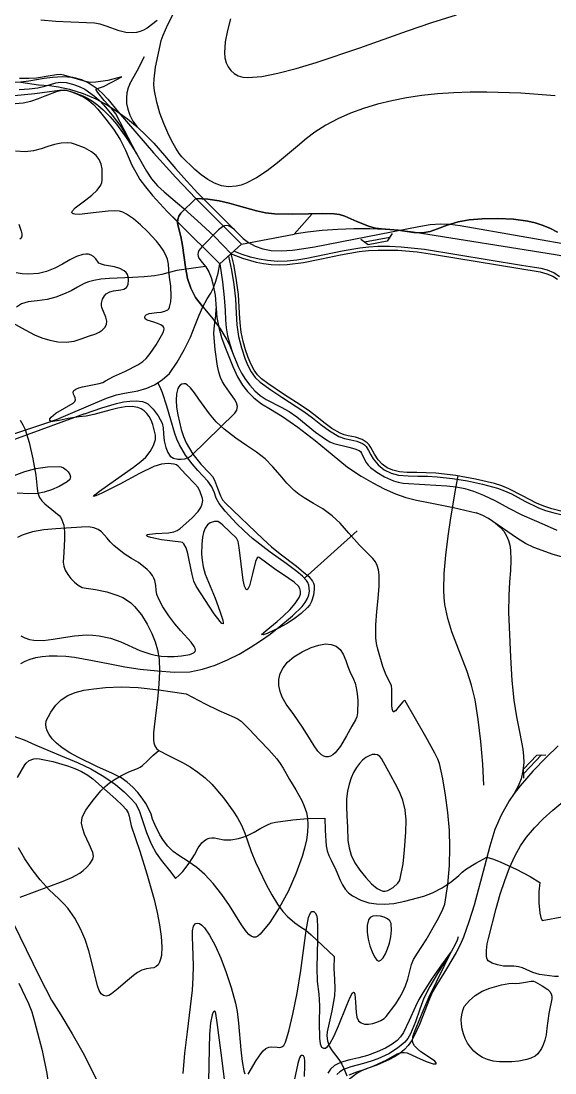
# Model space of a CAD drawing. Header units: inches. Extents: x 14835060 to 15200370, y 4673777 to 4962097.
# Drawn here: x 14982426 to 15003754, y 4754310 to 4796334 of the extents above; entities that cross this region are included whole.
import ezdxf

# ---------------------------------------------------------------- set-up
doc = ezdxf.new("R2010")
doc.units = ezdxf.units.IN
doc.header["$MEASUREMENT"] = 0
for name, color, linetype in [('1000m', 7, 'Continuous'), ('200m', 7, 'Continuous'), ('500m', 7, 'Continuous'), ('8x', 7, 'Continuous'), ('8xx', 7, 'Continuous'), ('8xxÃ¦Â·Âµ', 7, 'Continuous'), ('8xÃ¦Â·Âµ', 7, 'Continuous'), ('Ã¥Â·ÂžÃ¥Â¢Âƒ', 7, 'Continuous'), ('Ã¦Â²Â³Ã¥Â·ÂÃ£ÂƒÂ»Ã¦Â¹Â–Ã¦Â²Â¼', 7, 'Continuous'), ('Ã¦ÂºÂÃ¥Â·ÂžÃ§Â·Âš', 7, 'Continuous'), ('Ã§ÂµÂ‚Ã¥ÂÂ—Ã§Â·Âš', 7, 'Continuous'), ('Ã¨Â»ÂŠÃ¥Â»Â\xa0', 7, 'Continuous'), ('Ã¨Â‘Â¦Ã¥ÂŽÂŸÃ©Â‰Â„Ã©ÂÂ“', 7, 'Continuous'), ('Ã¨Â‡ÂªÃ¨Â½Â‰Ã¨Â»ÂŠÃ©ÂÂ“Ã£ÂƒÂ»Ã§Â™Â»Ã¥Â±Â±Ã©ÂÂ“', 7, 'Continuous')]:
    doc.layers.add(name, color=color, linetype=linetype)

msp = doc.modelspace()

# ---------------------------------------------------------------- linework, layer by layer
at = {"layer": '1000m'}
for points in [[(14990797, 4796418), (14990669, 4795957), (14990580, 4795498), (14990551, 4795066), (14990570, 4794859), (14990621, 4794670), (14990701, 4794501), (14990808, 4794355), (14990942, 4794237), (14991100, 4794148), (14991281, 4794094), (14991482, 4794076), (14992041, 4794123), (14992689, 4794246), (14993416, 4794433), (14994210, 4794674), (14995962, 4795269), (14997862, 4795937), (14998841, 4796270), (14999827, 4796586)], [(14984865, 4783649), (14985116, 4783740), (14985407, 4783839), (14985546, 4783904), (14985671, 4783984), (14985772, 4784085), (14985841, 4784211), (14985854, 4784345), (14985814, 4784500), (14985655, 4784891), (14985635, 4784974), (14985636, 4785057), (14985681, 4785218), (14985757, 4785351), (14985830, 4785435), (14985969, 4785519), (14986118, 4785561), (14986410, 4785595), (14986535, 4785624), (14986635, 4785687), (14986701, 4785803), (14986723, 4785989), (14986709, 4786109), (14986674, 4786209), (14986620, 4786291), (14986549, 4786358), (14986372, 4786453), (14986164, 4786511), (14985754, 4786582), (14985597, 4786629), (14985540, 4786663), (14985503, 4786706), (14985416, 4786833), (14985324, 4786926), (14985225, 4786987), (14985120, 4787019), (14985008, 4787025), (14984891, 4787009), (14984641, 4786924), (14984370, 4786788), (14984079, 4786626), (14983770, 4786466), (14983445, 4786332), (14983122, 4786254), (14982705, 4786221), (14982473, 4786233), (14982232, 4786269)], [(14981964, 4784341), (14982446, 4784075), (14982960, 4783802), (14983256, 4783680), (14983570, 4783581), (14983895, 4783517), (14984223, 4783499), (14984549, 4783540), (14984865, 4783649)], [(14982150, 4778178), (14982583, 4778338), (14983023, 4778452), (14983478, 4778521), (14983953, 4778544), (14984032, 4778527), (14984128, 4778480), (14984227, 4778410), (14984315, 4778322), (14984377, 4778223), (14984401, 4778120), (14984371, 4778017), (14984275, 4777922), (14983952, 4777734), (14983643, 4777601), (14983355, 4777514), (14983092, 4777466), (14982736, 4777450), (14982275, 4777474)], [(14982411, 4771776), (14982584, 4771689), (14982759, 4771630), (14982939, 4771597), (14983311, 4771589), (14983703, 4771637), (14984120, 4771709), (14984564, 4771776), (14985040, 4771809), (14985291, 4771803), (14985551, 4771777), (14986004, 4771677), (14986408, 4771529), (14987166, 4771192), (14987569, 4771050), (14987788, 4770998), (14988021, 4770961), (14988272, 4770943), (14988544, 4770947), (14988841, 4770976), (14989164, 4771033), (14989268, 4771064), (14989338, 4771103), (14989379, 4771151), (14989391, 4771207), (14989379, 4771273), (14989344, 4771347), (14989217, 4771522), (14988806, 4771977), (14988563, 4772258), (14988324, 4772574), (14988086, 4772937), (14987937, 4773209), (14987856, 4773419), (14987822, 4773594), (14987807, 4773788), (14987774, 4773979), (14987736, 4774080), (14987675, 4774187), (14987585, 4774301), (14987460, 4774427), (14987113, 4774703), (14986837, 4774868), (14986542, 4775050), (14986135, 4775377), (14985985, 4775529), (14985861, 4775674), (14985634, 4775927), (14985501, 4776022), (14985335, 4776090), (14985121, 4776124), (14984844, 4776118), (14983819, 4776052), (14983332, 4776007), (14982877, 4775926), (14982665, 4775867), (14982465, 4775791), (14982278, 4775697)], [(14992854, 4769317), (14992773, 4769552), (14992729, 4769791), (14992729, 4770029), (14992782, 4770266), (14992893, 4770498), (14993071, 4770723), (14993323, 4770937), (14993656, 4771139), (14994010, 4771302), (14994320, 4771406), (14994589, 4771449), (14994820, 4771433), (14995013, 4771358), (14995172, 4771225), (14995298, 4771035), (14995394, 4770788), (14995476, 4770543), (14995557, 4770349), (14995705, 4770036), (14995768, 4769879), (14995819, 4769697), (14995857, 4769472), (14995879, 4769184), (14995869, 4768694), (14995839, 4768538), (14995791, 4768413), (14995644, 4768166), (14995427, 4767780), (14995193, 4767362), (14994978, 4767096), (14994878, 4767014), (14994782, 4766964), (14994690, 4766941), (14994601, 4766945), (14994516, 4766972), (14994434, 4767020), (14994278, 4767169), (14994131, 4767373), (14993990, 4767613), (14993672, 4768127), (14993323, 4768624), (14993023, 4769042), (14992854, 4769317)], [(14983431, 4768375), (14983611, 4768726), (14983810, 4769005), (14984033, 4769222), (14984290, 4769387), (14984588, 4769509), (14984933, 4769597), (14985335, 4769661), (14985799, 4769711), (14986423, 4769741), (14987102, 4769713), (14987934, 4769621), (14989020, 4769460), (14989778, 4769059), (14990321, 4768791), (14990938, 4768518), (14991101, 4768443), (14991225, 4768363), (14991534, 4768047), (14991955, 4767604), (14992330, 4767222), (14992649, 4766861), (14992783, 4766676), (14992898, 4766480), (14993155, 4766030), (14993409, 4765617), (14993640, 4765196), (14993739, 4764966), (14993825, 4764716), (14993873, 4764483), (14993886, 4764221), (14993869, 4763932), (14993823, 4763622), (14993752, 4763296), (14993657, 4762957), (14993408, 4762259), (14993096, 4761564), (14992741, 4760908), (14992362, 4760326), (14991982, 4759853), (14991889, 4759774), (14991799, 4759737), (14991709, 4759739), (14991619, 4759777), (14991527, 4759848), (14991432, 4759949), (14991231, 4760226), (14990749, 4760995), (14990450, 4761436), (14990101, 4761881), (14989768, 4762237), (14989446, 4762519), (14989108, 4762760), (14988727, 4762993), (14988499, 4763159), (14988296, 4763365), (14988120, 4763593), (14987972, 4763826), (14987764, 4764233), (14987681, 4764448), (14987620, 4764643), (14987529, 4764853), (14987409, 4765071), (14987261, 4765293), (14987087, 4765513), (14986888, 4765725), (14986667, 4765924), (14986425, 4766104), (14986080, 4766271), (14985450, 4766553), (14984719, 4766909), (14984373, 4767101), (14984070, 4767296), (14983841, 4767480), (14983669, 4767658), (14983548, 4767826), (14983470, 4767980), (14983427, 4768115), (14983412, 4768229), (14983431, 4768375)], [(14982288, 4766113), (14982573, 4766618), (14982634, 4766693), (14982754, 4766787), (14982931, 4766859), (14983038, 4766873), (14983158, 4766865), (14983694, 4766754), (14984286, 4766580), (14984575, 4766470), (14984847, 4766347), (14985088, 4766211), (14985290, 4766063), (14986218, 4765248), (14986471, 4765009), (14986622, 4764838), (14986704, 4764703), (14986745, 4764570), (14986828, 4764182)], [(14995446, 4764584), (14995461, 4764129), (14995486, 4763591), (14995532, 4763303), (14995619, 4763007), (14995757, 4762709), (14995960, 4762414), (14996202, 4762122), (14996428, 4761872), (14996650, 4761684), (14996761, 4761620), (14996874, 4761579), (14996972, 4761573), (14997078, 4761597), (14997293, 4761716), (14997475, 4761892), (14997538, 4761987), (14997576, 4762081), (14997690, 4762669), (14997750, 4763219), (14997792, 4763931), (14997809, 4764407), (14997765, 4764827), (14997672, 4765202), (14997538, 4765546), (14997376, 4765872), (14997195, 4766192), (14996820, 4766867), (14996755, 4766957), (14996670, 4767013), (14996568, 4767036), (14996454, 4767027), (14996330, 4766985), (14996202, 4766912), (14996072, 4766808), (14995944, 4766674), (14995822, 4766511), (14995709, 4766318), (14995610, 4766097), (14995528, 4765848), (14995467, 4765571), (14995430, 4765268), (14995422, 4764939), (14995446, 4764584)], [(14986828, 4764182), (14987167, 4763174), (14987455, 4762260), (14987740, 4761237), (14987861, 4760722), (14987959, 4760225), (14988025, 4759763), (14988052, 4759350), (14988032, 4759001), (14988002, 4758856), (14987957, 4758733), (14987897, 4758633), (14987820, 4758559), (14987725, 4758513), (14987612, 4758497), (14987431, 4758474), (14987254, 4758413), (14987082, 4758322), (14986915, 4758209), (14986598, 4757944), (14986307, 4757678), (14986046, 4757471), (14985929, 4757408), (14985820, 4757381), (14985721, 4757400), (14985632, 4757470), (14985553, 4757599), (14985485, 4757795), (14985253, 4758725), (14985130, 4759185), (14984985, 4759637), (14984807, 4760074), (14984581, 4760494), (14984296, 4760892), (14984127, 4761081), (14983939, 4761263), (14983553, 4761632), (14983193, 4762024), (14982865, 4762437), (14982575, 4762867), (14982328, 4763310)], [(14996301, 4760430), (14996248, 4760195), (14996247, 4759931), (14996287, 4759655), (14996357, 4759388), (14996446, 4759148), (14996545, 4758953), (14996641, 4758822), (14996725, 4758774), (14996800, 4758811), (14996889, 4758912), (14996982, 4759068), (14997071, 4759267), (14997146, 4759498), (14997201, 4759751), (14997224, 4760014), (14997209, 4760277), (14997162, 4760383), (14997064, 4760469), (14996931, 4760535), (14996779, 4760575), (14996625, 4760588), (14996483, 4760570), (14996370, 4760518), (14996301, 4760430)]]:
    msp.add_lwpolyline(points, dxfattribs=at)
at = {"layer": '200m'}
for points in [[(14982185, 4793036), (14982507, 4793065), (14982819, 4793136), (14983117, 4793233), (14983395, 4793340), (14983876, 4793526), (14984069, 4793572), (14984225, 4793567), (14984533, 4793482), (14984890, 4793347), (14985084, 4793251), (14985286, 4793128), (14985496, 4792975), (14985713, 4792787), (14985983, 4792510), (14986234, 4792215), (14986658, 4791638), (14986944, 4791192), (14987049, 4791013), (14986215, 4792622), (14986049, 4792823), (14985753, 4793157), (14985493, 4793474), (14985428, 4793579), (14985422, 4793611), (14985435, 4793625), (14985721, 4793723), (14986058, 4793888), (14986455, 4794111), (14986289, 4794061), (14985890, 4793962), (14985409, 4793887), (14985185, 4793883), (14984996, 4793912), (14984139, 4794172), (14983994, 4794195), (14983847, 4794190), (14983506, 4794129), (14983038, 4794056), (14982731, 4794037), (14982363, 4794041)], [(14995533, 4754234), (14995838, 4754355), (14996171, 4754465), (14996516, 4754590), (14997017, 4754825), (14997445, 4755072), (14997608, 4755123), (14997726, 4755131), (14997846, 4755112), (14998224, 4754947), (14998611, 4754762), (14998885, 4754678), (14999013, 4754676), (14999014, 4754716), (14998957, 4754775), (14998703, 4754952), (14998402, 4755161), (14998259, 4755279), (14998143, 4755399), (14998092, 4755485), (14998067, 4755575), (14998075, 4755755), (14998127, 4755918), (14998181, 4756042), (14998445, 4756693), (14998731, 4757356), (14999617, 4759182), (14999222, 4758636), (14998850, 4758100), (14998470, 4757516), (14998317, 4757246), (14998178, 4756965), (14997931, 4756411), (14997698, 4755932), (14997578, 4755747), (14997451, 4755611), (14997253, 4755467), (14996985, 4755307), (14996655, 4755148), (14996272, 4755006), (14995923, 4754914), (14995565, 4754834), (14995231, 4754740), (14995083, 4754679), (14994954, 4754606), (14994793, 4754463), (14994685, 4754300)], [(14990602, 4753631), (14990419, 4755113), (14990266, 4756323), (14990203, 4756680), (14990175, 4756770), (14990149, 4756792), (14990101, 4756738), (14990061, 4756639), (14990000, 4756319), (14989960, 4755862), (14989936, 4755300), (14989884, 4752605)], [(14993748, 4754164), (14993766, 4754593), (14993767, 4754776), (14993752, 4754916), (14993709, 4754999), (14993674, 4755013), (14993629, 4755008), (14993592, 4754976), (14993556, 4754910), (14993487, 4754694), (14993350, 4754062)]]:
    msp.add_lwpolyline(points, dxfattribs=at)
at = {"layer": '500m'}
for points in [[(15003768, 4793344), (15002388, 4793452), (15001031, 4793497), (15000365, 4793492), (14999709, 4793468), (14999067, 4793423), (14998439, 4793356), (14997828, 4793266), (14997234, 4793152), (14996661, 4793012), (14996110, 4792846), (14995582, 4792652), (14995080, 4792430), (14994605, 4792177), (14994160, 4791893), (14993828, 4791640), (14993465, 4791336), (14992672, 4790665), (14992256, 4790346), (14991836, 4790068), (14991420, 4789856), (14991215, 4789781), (14991013, 4789731), (14990718, 4789712), (14990434, 4789755), (14990157, 4789853), (14989888, 4790000), (14989624, 4790186), (14989364, 4790404), (14988849, 4790907), (14988742, 4791040), (14988606, 4791251), (14988450, 4791529), (14988286, 4791863), (14988124, 4792242), (14987975, 4792656), (14987850, 4793094), (14987760, 4793545), (14987737, 4793785), (14987738, 4794024), (14987792, 4794493), (14987977, 4795350), (14988029, 4795554), (14988103, 4795763), (14988293, 4796192), (14988724, 4797045)], [(14987857, 4796355), (14987466, 4796054), (14987321, 4795972), (14987178, 4795914), (14987035, 4795879), (14986894, 4795863), (14986615, 4795880), (14986345, 4795945), (14985831, 4796131), (14985591, 4796211), (14985364, 4796255), (14984413, 4796294), (14983815, 4796318), (14983218, 4796364)], [(14991499, 4754257), (14991816, 4754811), (14992001, 4755077), (14992101, 4755189), (14992207, 4755281), (14992325, 4755340), (14992442, 4755359), (14992661, 4755338), (14992760, 4755333), (14992849, 4755352), (14992926, 4755414), (14992988, 4755534), (14993117, 4755977), (14993281, 4756661), (14993454, 4757497), (14993608, 4758398), (14993813, 4759995), (14993912, 4760527), (14993973, 4760686), (14994045, 4760758), (14994123, 4760759), (14994181, 4760710), (14994223, 4760615), (14994251, 4760480), (14994272, 4760107), (14994264, 4759629), (14994236, 4758518), (14994254, 4757961), (14994318, 4757455), (14994340, 4757250), (14994345, 4756975), (14994334, 4756320), (14994344, 4755705), (14994374, 4755479), (14994433, 4755343), (14994507, 4755295), (14994586, 4755306), (14994670, 4755368), (14994756, 4755474), (14994934, 4755788), (14995113, 4756190), (14995439, 4757023), (14995571, 4757339), (14995670, 4757509), (14995705, 4757533), (14995731, 4757531), (14995765, 4757462), (14995786, 4757141), (14995809, 4756726), (14995845, 4756539), (14995910, 4756397), (14996013, 4756309), (14996151, 4756266), (14996310, 4756261), (14996478, 4756288), (14996645, 4756340), (14996798, 4756408), (14996925, 4756486), (14997014, 4756567), (14997395, 4757069), (14997546, 4757308), (14997674, 4757548), (14997783, 4757795), (14997875, 4758056), (14998021, 4758645), (14998104, 4758840), (14998261, 4759096), (14998607, 4759635), (14999049, 4760403), (14999250, 4760787), (14999354, 4761057), (14999473, 4761844), (14999539, 4762596), (14999559, 4763315), (14999538, 4764003), (14999477, 4764719), (14999384, 4765402), (14999269, 4766055), (14999138, 4766679), (14999078, 4766842), (14998959, 4767085), (14998597, 4767736), (14997765, 4769176), (14997730, 4769184), (14997673, 4769139), (14997525, 4768960), (14997379, 4768779), (14997324, 4768731), (14997291, 4768736), (14997249, 4768856), (14997233, 4768998), (14997241, 4769320), (14997244, 4769639), (14997221, 4769778), (14997170, 4769895), (14997005, 4770204), (14996877, 4770545), (14996679, 4771235), (14996628, 4771461), (14996599, 4771700), (14996593, 4772209), (14996633, 4772739), (14996688, 4773265), (14996730, 4773763), (14996729, 4774211), (14996704, 4774408), (14996657, 4774584), (14996585, 4774735), (14996484, 4774858), (14995940, 4775400), (14995515, 4775874), (14995168, 4776268), (14994858, 4776572), (14994475, 4776848), (14994105, 4777063), (14993731, 4777285), (14993539, 4777420), (14993340, 4777584), (14993049, 4777876), (14992773, 4778198), (14992488, 4778526), (14992174, 4778838), (14991826, 4779109), (14991434, 4779375), (14991004, 4779670), (14990541, 4780029), (14990226, 4780327), (14989955, 4780639), (14989523, 4781234), (14989350, 4781484), (14989197, 4781680), (14989059, 4781806), (14988994, 4781838), (14988930, 4781845), (14988852, 4781827), (14988787, 4781786), (14988734, 4781726), (14988693, 4781648), (14988641, 4781445), (14988626, 4781193), (14988642, 4780909), (14988684, 4780606), (14988821, 4780011), (14988912, 4779742), (14989023, 4779490), (14989152, 4779254), (14989295, 4779034), (14989614, 4778633), (14989956, 4778275), (14990071, 4778138), (14990154, 4777990), (14990270, 4777675), (14990388, 4777360), (14990476, 4777211), (14990596, 4777072), (14992103, 4775638), (14992437, 4775331), (14992780, 4775048), (14993427, 4774551), (14993700, 4774335), (14993920, 4774139), (14994070, 4773962), (14994114, 4773880), (14994134, 4773802), (14994141, 4773631), (14994115, 4773398), (14994033, 4773142), (14993962, 4773017), (14993867, 4772900), (14993616, 4772669), (14993331, 4772453), (14993033, 4772258), (14992741, 4772090), (14992256, 4771861), (14992104, 4771814), (14992038, 4771820), (14992219, 4771980), (14992658, 4772340), (14992915, 4772568), (14993164, 4772813), (14993381, 4773064), (14993542, 4773310), (14993590, 4773439), (14993596, 4773556), (14993568, 4773661), (14993510, 4773756), (14993334, 4773920), (14993119, 4774059), (14992555, 4774451), (14991938, 4774905), (14991897, 4774915), (14991860, 4774888), (14991791, 4774745), (14991671, 4774252), (14991553, 4773765), (14991487, 4773631), (14991451, 4773610), (14991413, 4773626), (14991348, 4773760), (14991296, 4774001), (14991215, 4774656), (14991139, 4775308), (14991093, 4775542), (14991037, 4775669), (14990493, 4776193), (14990397, 4776278), (14990288, 4776335), (14990152, 4776345), (14989977, 4776294), (14989873, 4776211), (14989782, 4776073), (14989714, 4775900), (14989680, 4775713), (14989651, 4775431), (14989637, 4775038), (14989656, 4774800), (14989702, 4774532), (14989784, 4774236), (14989908, 4773911), (14990174, 4773278), (14990370, 4772759), (14990482, 4772401), (14990502, 4772297), (14990495, 4772251), (14990453, 4772267), (14990378, 4772343), (14990141, 4772656), (14989427, 4773752), (14989332, 4773960), (14989260, 4774219), (14989147, 4774795), (14989090, 4775066), (14989020, 4775293), (14988930, 4775452), (14988874, 4775500), (14988810, 4775521), (14988039, 4775615), (14987611, 4775697), (14987481, 4775743), (14987449, 4775767), (14987444, 4775791), (14987479, 4775819), (14987556, 4775837), (14987793, 4775858), (14988310, 4775891), (14988534, 4775932), (14988659, 4775979), (14988787, 4776061), (14989255, 4776473), (14989497, 4776740), (14989605, 4776898), (14989666, 4777049), (14989688, 4777175), (14989681, 4777259), (14989564, 4777566), (14989482, 4777709), (14989372, 4777841), (14989006, 4778224), (14988701, 4778547), (14988631, 4778598), (14988540, 4778635), (14988309, 4778663), (14988031, 4778631), (14987728, 4778535), (14987161, 4778257), (14986367, 4777838), (14985652, 4777468), (14985419, 4777360), (14985320, 4777335), (14985375, 4777409), (14985565, 4777559), (14986197, 4778002), (14986914, 4778507), (14987210, 4778733), (14987413, 4778916), (14987582, 4779137), (14987713, 4779383), (14987791, 4779614), (14987803, 4779791), (14987693, 4780218), (14987624, 4780391), (14987543, 4780538), (14987451, 4780660), (14987346, 4780760), (14987227, 4780838), (14987094, 4780896), (14986859, 4780937), (14986588, 4780924), (14986290, 4780872), (14985975, 4780794), (14985337, 4780620), (14985033, 4780552), (14984753, 4780517), (14984309, 4780460), (14983952, 4780380), (14983702, 4780334), (14983625, 4780342), (14983581, 4780378), (14983580, 4780437), (14983623, 4780504), (14983820, 4780663), (14984512, 4781071), (14984580, 4781132), (14984599, 4781201), (14984585, 4781276), (14984555, 4781353), (14984526, 4781429), (14984514, 4781504), (14984535, 4781573), (14984608, 4781634), (14984730, 4781685), (14984879, 4781724), (14985218, 4781784), (14985551, 4781851), (14985693, 4781899), (14985806, 4781963), (14986116, 4782130), (14986598, 4782353), (14987088, 4782603), (14987286, 4782729), (14987424, 4782851), (14987584, 4783058), (14987824, 4783402), (14988043, 4783767), (14988112, 4783920), (14988137, 4784035), (14988127, 4784088), (14988101, 4784133), (14988007, 4784204), (14987877, 4784256), (14987729, 4784298), (14987464, 4784383), (14987385, 4784441), (14987369, 4784478), (14987371, 4784521), (14987392, 4784567), (14987429, 4784602), (14987540, 4784649), (14987852, 4784689), (14988019, 4784707), (14988170, 4784739), (14988287, 4784799), (14988328, 4784843), (14988354, 4784899), (14988403, 4785119), (14988424, 4785334), (14988408, 4785740), (14988359, 4786101), (14988328, 4786398), (14988312, 4786615), (14988270, 4786815), (14988202, 4787001), (14988108, 4787180), (14987988, 4787357), (14987842, 4787537), (14987472, 4787928), (14987201, 4788192), (14986923, 4788433), (14986640, 4788624), (14986498, 4788692), (14986356, 4788736), (14986161, 4788752), (14985906, 4788739), (14985310, 4788668), (14984767, 4788611), (14984576, 4788616), (14984512, 4788632), (14984473, 4788658), (14984460, 4788700), (14984478, 4788750), (14984593, 4788875), (14985014, 4789197), (14985253, 4789383), (14985465, 4789580), (14985616, 4789780), (14985659, 4789879), (14985673, 4789978), (14985660, 4790424), (14985625, 4790618), (14985553, 4790796), (14985428, 4790960), (14985237, 4791115), (14984966, 4791263), (14984600, 4791406), (14984446, 4791449), (14984299, 4791470), (14984024, 4791461), (14983761, 4791403), (14983498, 4791316), (14983224, 4791224), (14982925, 4791148), (14982591, 4791112), (14982207, 4791138)], [(14982335, 4788221), (14982432, 4787942), (14982452, 4787828), (14982451, 4787735), (14982427, 4787665), (14982377, 4787621)], [(15003896, 4758162), (15003730, 4758164), (15003137, 4758247), (15002872, 4758320), (15002598, 4758444), (15002461, 4758504), (15002298, 4758548), (15002116, 4758571), (15001920, 4758571), (15001692, 4758579), (15001456, 4758626), (15001244, 4758699), (15001087, 4758787), (15001040, 4758854), (15001014, 4758952), (15001014, 4759207), (15001052, 4759475), (15001095, 4759676), (15001095, 4759676), (15001403, 4760882), (15001570, 4761454), (15001750, 4761997), (15001942, 4762503), (15002151, 4762966), (15002377, 4763379), (15002622, 4763736), (15002938, 4764108), (15003288, 4764469), (15003669, 4764813), (15004073, 4765137)], [(14981850, 4760854), (14983166, 4758149), (14983645, 4757221), (14984012, 4756626)], [(14988901, 4754295), (14988973, 4755105), (14989073, 4755951), (14989273, 4757624), (14989306, 4758123), (14989311, 4758590), (14989283, 4759398), (14989273, 4759722), (14989281, 4759982), (14989319, 4760170), (14989353, 4760234), (14989398, 4760277), (14989475, 4760299), (14989559, 4760277), (14989651, 4760214), (14989749, 4760113), (14989959, 4759811), (14990180, 4759396), (14990403, 4758892), (14990620, 4758326), (14990821, 4757721), (14990999, 4757104), (14991061, 4756763), (14991114, 4756299), (14991210, 4755239), (14991263, 4754762), (14991326, 4754400), (14991362, 4754280)], [(15002965, 4757955), (15003248, 4757791), (15003471, 4757642), (15003551, 4757564), (15003606, 4757478), (15003633, 4757380), (15003627, 4757267), (15003515, 4756682), (15003433, 4756094), (15003398, 4755837), (15003346, 4755618), (15003283, 4755436), (15003212, 4755286), (15003070, 4755081), (15002960, 4754986), (15002792, 4754902), (15002626, 4754843), (15002312, 4754779), (15002032, 4754760), (15001801, 4754751), (15001533, 4754749), (15001287, 4754780), (15001062, 4754843), (15000859, 4754933), (15000677, 4755048), (15000517, 4755183), (15000379, 4755337), (15000263, 4755505), (15000169, 4755683), (15000097, 4755870), (15000047, 4756061), (15000019, 4756254), (15000014, 4756444), (15000031, 4756629), (15000070, 4756806), (15000132, 4756970), (15000337, 4757207), (15000572, 4757410), (15000842, 4757573), (15001148, 4757692), (15001612, 4757825), (15001906, 4757884), (15002044, 4757894), (15002167, 4757883), (15002340, 4757893), (15002574, 4757939), (15002804, 4757975), (15002898, 4757975), (15002965, 4757955)], [(14982334, 4757893), (14982721, 4757083), (14982858, 4756754), (14982965, 4756370)], [(14982965, 4756370), (14983269, 4755209), (14983454, 4754292), (14983533, 4753732), (14983598, 4753098), (14983664, 4752457), (14983755, 4751823), (14983977, 4750640), (14984201, 4749668), (14984363, 4749026), (14984449, 4748590), (14984486, 4748185), (14984486, 4747814), (14984460, 4747484), (14984376, 4746959), (14984323, 4746644), (14984292, 4746350), (14984218, 4746016), (14984105, 4745648), (14983959, 4745252), (14983581, 4744404), (14983121, 4743521), (14982614, 4742652), (14982094, 4741846)], [(14984012, 4756626), (14984470, 4755877), (14984888, 4755124), (14985599, 4753733)]]:
    msp.add_lwpolyline(points, dxfattribs=at)
at = {"layer": '8x'}
for points in [[(14982414, 4793903), (14982740, 4793942), (14983345, 4794049), (14983680, 4794094), (14984077, 4794118), (14984484, 4794092), (14984840, 4794001), (14985151, 4793856), (14985425, 4793668), (14985670, 4793449), (14985894, 4793209), (14986309, 4792709), (14987718, 4791074), (14988612, 4790079), (14989405, 4789244)], [(15003861, 4787905), (15003548, 4788062), (15003249, 4788184), (15002960, 4788276), (15002675, 4788343), (15002097, 4788416), (15001476, 4788440), (15000840, 4788436), (15000327, 4788396), (14999883, 4788314), (14999450, 4788182), (14999068, 4788037), (14998764, 4787930), (14998469, 4787876), (14998115, 4787888), (14997493, 4787973), (14996821, 4788027), (14996586, 4788060), (14996342, 4788130), (14995844, 4788331), (14995364, 4788533), (14995141, 4788603), (14994935, 4788636), (14994469, 4788641), (14993909, 4788626), (14993266, 4788615), (14992552, 4788630), (14992186, 4788670), (14991832, 4788746), (14991118, 4788955), (14990740, 4789062), (14990334, 4789155), (14989892, 4789220), (14989405, 4789244), (14988813, 4788652), (14988730, 4788539), (14988688, 4788412), (14988682, 4788276), (14988708, 4788134), (14988810, 4787727), (14988880, 4787362), (14988999, 4786499), (14989079, 4786047), (14989205, 4785659), (14989401, 4785295), (14989690, 4784911)], [(14983411, 4780264), (14983843, 4780420), (14984306, 4780614), (14985844, 4781263), (14986235, 4781398), (14986563, 4781474), (14987093, 4781567), (14987446, 4781670), (14987760, 4781807), (14988057, 4781997), (14988356, 4782256), (14988666, 4782703), (14988948, 4783196), (14989191, 4783701), (14989383, 4784189), (14989535, 4784582), (14989690, 4784912)], [(14989690, 4784911), (14990033, 4784499), (14990361, 4784068), (14990650, 4783604), (14990773, 4783354), (14990877, 4783091), (14991101, 4782537), (14991238, 4782271), (14991393, 4782017), (14991567, 4781781), (14991761, 4781567), (14991976, 4781377), (14992214, 4781217), (14992815, 4780913), (14993131, 4780739), (14993439, 4780521), (14994184, 4779915), (14994583, 4779633), (14994764, 4779529), (14994924, 4779460), (14995518, 4779304), (14995766, 4779242), (14995934, 4779180), (14995985, 4779136), (14996028, 4779071), (14996108, 4778895), (14996213, 4778692), (14996288, 4778593), (14996383, 4778501), (14996633, 4778315), (14996941, 4778124), (14997298, 4777964), (14997490, 4777908), (14997690, 4777873), (14998557, 4777819), (14999430, 4777771), (14999809, 4777725), (15000149, 4777654), (15000497, 4777547), (15000899, 4777390), (15001381, 4777161), (15001906, 4776880), (15002433, 4776606), (15002919, 4776396), (15003327, 4776224), (15003827, 4775991)], [(14981858, 4779754), (14983411, 4780264)]]:
    msp.add_lwpolyline(points, dxfattribs=at)
at = {"layer": '8xx'}
for points in [[(14982150, 4793363), (14982974, 4793444), (14983567, 4793521), (14983957, 4793574), (14984170, 4793583), (14984391, 4793527), (14984737, 4793389), (14984932, 4793286), (14985130, 4793157), (14985320, 4793002), (14985494, 4792819), (14985814, 4792420), (14986116, 4792013), (14986382, 4791597), (14986597, 4791173), (14986858, 4790581), (14987005, 4790293), (14987175, 4790010), (14987398, 4789704), (14987677, 4789366), (14988269, 4788728), (14988685, 4788312)], [(14991231, 4787418), (14989405, 4789244)], [(14988693, 4788304), (14990363, 4786634)], [(15005776, 4786462), (15005348, 4786617), (15004875, 4786759), (15004350, 4786886), (15003770, 4786994), (14998085, 4787898), (14997558, 4787965), (14996976, 4788009), (14996357, 4788030), (14995720, 4788030), (14995081, 4788007), (14994458, 4787964), (14993869, 4787899), (14993332, 4787814)], [(14989690, 4784911), (14989865, 4785231), (14990009, 4785469), (14990111, 4785670), (14990208, 4785937), (14990295, 4786261), (14990363, 4786634)], [(14990363, 4786634), (14990476, 4785918), (14990546, 4785292), (14990582, 4784776), (14990595, 4784393), (14990618, 4784079), (14990675, 4783758), (14990763, 4783429), (14990877, 4783092)], [(14982411, 4770666), (14982590, 4770766), (14982792, 4770847), (14983017, 4770910), (14983269, 4770953), (14983552, 4770976), (14983867, 4770979), (14984209, 4770960), (14984562, 4770919), (14985279, 4770793), (14985967, 4770650), (14986574, 4770535), (14987187, 4770447), (14987875, 4770369), (14988561, 4770324), (14989167, 4770337), (14989677, 4770447), (14990179, 4770608), (14990667, 4770811), (14991137, 4771046), (14991582, 4771303), (14991997, 4771573), (14992378, 4771846), (14992720, 4772114), (14993270, 4772577), (14993651, 4772946), (14993781, 4773108), (14993872, 4773260), (14993926, 4773407), (14993944, 4773554), (14993916, 4773803), (14993879, 4773900), (14993827, 4773986), (14993670, 4774152), (14993440, 4774346), (14993017, 4774658), (14992382, 4775113), (14991673, 4775665), (14991333, 4775962), (14991027, 4776267), (14990585, 4776757), (14990341, 4777063), (14990222, 4777278), (14990151, 4777491), (14990044, 4777728), (14989884, 4777953), (14989491, 4778379), (14989260, 4778639), (14988997, 4778987), (14988750, 4779401), (14988647, 4779624), (14988567, 4779856), (14988255, 4780946), (14988077, 4781477), (14987984, 4781701), (14987891, 4781883)], [(14993748, 4774079), (14995849, 4775963)]]:
    msp.add_lwpolyline(points, dxfattribs=at)
at = {"layer": '8xxÃ¦Â·Âµ'}
for points in [[(14982150, 4793363), (14982974, 4793444), (14983567, 4793521), (14983957, 4793574), (14984170, 4793583), (14984391, 4793527), (14984737, 4793389), (14984932, 4793286), (14985130, 4793157), (14985320, 4793002), (14985494, 4792819), (14985814, 4792420), (14986116, 4792013), (14986382, 4791597), (14986597, 4791173), (14986858, 4790581), (14987005, 4790293), (14987175, 4790010), (14987398, 4789704), (14987677, 4789366), (14988269, 4788728), (14988693, 4788304)], [(14991231, 4787418), (14989405, 4789244)], [(14990363, 4786634), (14991231, 4787418), (14993332, 4787814), (14994057, 4788631)], [(14990363, 4786634), (14991231, 4787418), (14993332, 4787814), (14994057, 4788631)], [(14988693, 4788304), (14990363, 4786634)], [(15005757, 4786470), (15005332, 4786622), (15004863, 4786762), (15004344, 4786887), (15003770, 4786994), (14998085, 4787898), (14997558, 4787965), (14996976, 4788009), (14996357, 4788030), (14995720, 4788030), (14995081, 4788007), (14994458, 4787964), (14993869, 4787899), (14993332, 4787814)], [(14989690, 4784911), (14989865, 4785231), (14990009, 4785469), (14990111, 4785670), (14990208, 4785937), (14990295, 4786261), (14990363, 4786634)], [(14990363, 4786634), (14990476, 4785918), (14990546, 4785292), (14990582, 4784776), (14990595, 4784393), (14990618, 4784079), (14990675, 4783758), (14990763, 4783429), (14990877, 4783092)], [(14982411, 4770666), (14982590, 4770766), (14982792, 4770847), (14983017, 4770910), (14983269, 4770953), (14983552, 4770976), (14983867, 4770979), (14984209, 4770960), (14984562, 4770919), (14985279, 4770793), (14985967, 4770650), (14986574, 4770535), (14987187, 4770447), (14987875, 4770369), (14988561, 4770324), (14989167, 4770337), (14989677, 4770447), (14990179, 4770608), (14990667, 4770811), (14991137, 4771046), (14991582, 4771303), (14991997, 4771573), (14992378, 4771846), (14992720, 4772114), (14993270, 4772577), (14993651, 4772946), (14993781, 4773108), (14993872, 4773260), (14993926, 4773407), (14993944, 4773554), (14993916, 4773803), (14993879, 4773900), (14993827, 4773986), (14993670, 4774152), (14993440, 4774346), (14993017, 4774658), (14992382, 4775113), (14991673, 4775665), (14991333, 4775962), (14991027, 4776267), (14990585, 4776757), (14990341, 4777063), (14990222, 4777278), (14990151, 4777491), (14990044, 4777728), (14989884, 4777953), (14989491, 4778379), (14989260, 4778639), (14988997, 4778987), (14988750, 4779401), (14988647, 4779624), (14988567, 4779856), (14988255, 4780946), (14988077, 4781477), (14987984, 4781701), (14987891, 4781883)]]:
    msp.add_lwpolyline(points, dxfattribs=at)
at = {"layer": '8xÃ¦Â·Âµ'}
for points in [[(14975723, 4795874), (14977062, 4795326), (14978543, 4794746), (14979264, 4794482), (14979933, 4794257), (14980520, 4794085), (14980996, 4793982), (14981570, 4793911), (14982033, 4793889), (14982414, 4793903), (14982740, 4793942), (14983345, 4794049), (14983680, 4794094), (14984077, 4794118), (14984484, 4794092), (14984840, 4794001), (14985151, 4793856), (14985425, 4793668), (14985670, 4793449), (14985894, 4793209), (14986309, 4792709), (14987718, 4791074), (14988612, 4790079), (14989405, 4789244)], [(14989690, 4784911), (14989401, 4785295), (14989205, 4785659), (14989079, 4786047), (14988999, 4786499), (14988880, 4787362), (14988810, 4787727), (14988708, 4788134), (14988682, 4788276), (14988688, 4788412), (14988730, 4788539), (14988813, 4788652), (14989405, 4789244), (14989892, 4789220), (14990334, 4789155), (14990740, 4789062), (14991118, 4788955), (14991832, 4788746), (14992186, 4788670), (14992552, 4788630), (14993266, 4788615), (14993909, 4788626), (14994469, 4788641), (14994935, 4788636), (14995141, 4788603), (14995364, 4788533), (14995844, 4788331), (14996342, 4788130), (14996586, 4788060), (14996821, 4788027), (14997493, 4787973), (14998115, 4787888), (14998469, 4787876), (14998764, 4787930), (14999068, 4788037), (14999450, 4788182), (14999883, 4788314), (15000327, 4788396), (15000840, 4788436), (15001476, 4788440), (15002097, 4788416), (15002675, 4788343), (15002960, 4788276), (15003249, 4788184), (15003548, 4788062), (15003861, 4787905)], [(14983411, 4780264), (14983843, 4780420), (14984306, 4780614), (14985844, 4781263), (14986235, 4781398), (14986563, 4781474), (14987093, 4781567), (14987446, 4781670), (14987760, 4781807), (14988057, 4781997), (14988356, 4782256), (14988666, 4782703), (14988948, 4783196), (14989191, 4783701), (14989383, 4784189), (14989535, 4784582), (14989690, 4784912)], [(14989690, 4784911), (14990033, 4784499), (14990361, 4784068), (14990650, 4783604), (14990773, 4783354), (14990877, 4783091)], [(14990877, 4783091), (14991101, 4782537), (14991238, 4782271), (14991393, 4782017), (14991567, 4781781), (14991761, 4781567), (14991976, 4781377), (14992214, 4781217), (14992815, 4780913), (14993131, 4780739), (14993439, 4780521), (14994184, 4779915), (14994583, 4779633), (14994764, 4779529), (14994924, 4779460), (14995518, 4779304), (14995766, 4779242), (14995934, 4779180), (14995985, 4779136), (14996028, 4779071), (14996108, 4778895), (14996213, 4778692), (14996288, 4778593), (14996383, 4778501), (14996633, 4778315), (14996941, 4778124), (14997298, 4777964), (14997490, 4777908), (14997690, 4777873), (14998557, 4777819), (14999430, 4777771), (14999809, 4777725), (15000149, 4777654), (15000497, 4777547), (15000899, 4777390), (15001381, 4777161), (15001906, 4776880), (15002433, 4776606), (15002919, 4776396), (15003327, 4776224), (15003827, 4775991)]]:
    msp.add_lwpolyline(points, dxfattribs=at)
at = {"layer": 'Ã¥Â·ÂžÃ¥Â¢Âƒ'}
for points in [[(14982397, 4780390), (14982501, 4780204), (14982588, 4780010), (14982748, 4779497), (14982899, 4778843), (14983016, 4778186), (14983072, 4777660), (14983101, 4777469), (14983167, 4777306), (14983262, 4777165), (14983380, 4777040), (14983659, 4776814), (14983948, 4776577), (14984010, 4776503), (14984061, 4776412), (14984129, 4776191), (14984161, 4775932), (14984167, 4775652), (14984136, 4775109), (14984109, 4774710), (14984132, 4774561), (14984195, 4774396), (14984291, 4774226), (14984414, 4774062), (14984557, 4773914), (14984712, 4773793), (14984872, 4773710), (14985031, 4773673), (14985406, 4773627), (14985855, 4773529), (14986295, 4773388), (14986486, 4773304), (14986644, 4773213), (14986810, 4773085), (14986963, 4772940), (14987233, 4772610), (14987460, 4772243), (14987650, 4771860), (14987786, 4771532), (14987882, 4771210), (14987938, 4770837), (14987957, 4770355), (14987934, 4769838), (14987879, 4769241), (14987750, 4768143), (14987722, 4767897), (14987716, 4767625), (14987733, 4767495), (14987771, 4767376), (14987833, 4767274), (14987925, 4767196), (14988315, 4766998), (14988878, 4766713), (14989186, 4766535), (14989493, 4766332), (14989784, 4766104), (14990043, 4765848), (14990507, 4765307), (14990904, 4764775), (14991076, 4764497), (14991230, 4764203), (14991366, 4763888), (14991483, 4763544), (14991615, 4763156), (14991788, 4762729), (14992212, 4761842), (14992442, 4761427), (14992668, 4761059), (14992880, 4760761), (14993068, 4760555), (14993364, 4760310), (14993596, 4760148), (14993800, 4760009), (14994016, 4759835), (14994928, 4758958), (14994927, 4758477), (14994943, 4758049), (14994957, 4757682), (14994949, 4757385), (14994847, 4756787), (14994652, 4755958), (14994638, 4755793), (14994663, 4755589), (14994732, 4755378), (14994850, 4755196), (14995127, 4754852), (14995245, 4754661), (14995337, 4754460), (14995446, 4754194)], [(14982390, 4761328), (14984114, 4761976), (14984461, 4762120), (14984769, 4762287), (14984910, 4762392), (14985043, 4762518), (14985170, 4762670), (14985290, 4762854), (14985319, 4762970), (14985297, 4763111), (14985152, 4763455), (14984965, 4763856), (14984890, 4764069), (14984846, 4764284), (14984850, 4764418), (14984885, 4764553), (14985017, 4764815), (14985184, 4765046), (14985323, 4765225), (14985613, 4765583), (14985778, 4765747), (14985966, 4765904), (14986183, 4766053), (14986435, 4766196), (14986730, 4766334), (14987074, 4766469), (14987180, 4766520), (14987283, 4766591), (14987483, 4766776), (14987692, 4766990), (14987925, 4767196)]]:
    msp.add_lwpolyline(points, dxfattribs=at)
at = {"layer": 'Ã¦Â²Â³Ã¥Â·ÂÃ£ÂƒÂ»Ã¦Â¹Â–Ã¦Â²Â¼'}
for points in [[(14982354, 4793603), (14982754, 4793629), (14983093, 4793671), (14983376, 4793729), (14983609, 4793800), (14983810, 4793863), (14984000, 4793897), (14984224, 4793880), (14984487, 4793814), (14984749, 4793717), (14984968, 4793609), (14985361, 4793330), (14985554, 4793159), (14985723, 4792981), (14986070, 4792573), (14986411, 4792115), (14986708, 4791625), (14987049, 4791013), (14987432, 4790336), (14987642, 4790029), (14987879, 4789755), (14988143, 4789512), (14988415, 4789284), (14988682, 4789063), (14988931, 4788839), (14989627, 4788219), (14990158, 4787720), (14990824, 4787035)], [(15005901, 4776262), (15003628, 4776853), (15003316, 4776952), (15003020, 4777075), (15002459, 4777361), (15001909, 4777644), (15001626, 4777764), (15001333, 4777858), (15000578, 4778037), (14999791, 4778180), (14998999, 4778270), (14998610, 4778291), (14998230, 4778292), (14997855, 4778295), (14997538, 4778327), (14997272, 4778391), (14997048, 4778489), (14996858, 4778626), (14996692, 4778804), (14996541, 4779027), (14996399, 4779298), (14996337, 4779398), (14996257, 4779483), (14996047, 4779616), (14995786, 4779705), (14995491, 4779762), (14995337, 4779799), (14995177, 4779864), (14994847, 4780055), (14994528, 4780290), (14994245, 4780521), (14993952, 4780747), (14993620, 4780977), (14992916, 4781431), (14992282, 4781851), (14992038, 4782037), (14991868, 4782202), (14991741, 4782382), (14991616, 4782613), (14991498, 4782887), (14991390, 4783197), (14991298, 4783537), (14991225, 4783899), (14991175, 4784277), (14991153, 4784664), (14991109, 4785406), (14991025, 4786062), (14990922, 4786611), (14990824, 4787035), (14991273, 4786856), (14991815, 4786706), (14992111, 4786651), (14992419, 4786613), (14992734, 4786597), (14993052, 4786605), (14993703, 4786689), (14994430, 4786830), (14995188, 4786988), (14995931, 4787121), (14996301, 4787164), (14996686, 4787185), (14997475, 4787174), (14998246, 4787110), (14998947, 4787012), (15003160, 4786312), (15003436, 4786241), (15003663, 4786139), (15003856, 4786016)], [(15000919, 4765805), (15000869, 4766646), (15000791, 4767553), (15000688, 4768437), (15000565, 4769213), (15000424, 4769797), (15000243, 4770351), (14999832, 4771410), (14999638, 4771935), (14999475, 4772469), (14999361, 4773024), (14999327, 4773311), (14999313, 4773608), (14999331, 4774265), (14999392, 4774998), (14999484, 4775756), (14999591, 4776489), (14999795, 4777679), (14999888, 4778165)], [(14999892, 4759749), (14999846, 4759620), (14999764, 4759445), (14999617, 4759182), (14999066, 4758282), (14998757, 4757758), (14998521, 4757303), (14998351, 4756853), (14998181, 4756347), (14997989, 4755879), (14997878, 4755688), (14997753, 4755542), (14997468, 4755305), (14997122, 4755077), (14996681, 4754870), (14996414, 4754776), (14996111, 4754692), (14995602, 4754555), (14995313, 4754449), (14995156, 4754356), (14995043, 4754254)]]:
    msp.add_lwpolyline(points, dxfattribs=at)
at = {"layer": 'Ã¦ÂºÂÃ¥Â·ÂžÃ§Â·Âš'}
for points in [[(14986774, 4793825), (14987065, 4794343), (14987352, 4794914)], [(14982421, 4793887), (14983118, 4793791), (14983560, 4793752), (14983919, 4793711), (14984365, 4793609), (14984902, 4793434), (14985410, 4793220), (14985882, 4792971), (14986309, 4792692), (14986675, 4792421), (14987002, 4792158), (14987336, 4791853), (14987726, 4791453), (14988161, 4790964), (14988601, 4790448), (14989045, 4789935), (14989492, 4789458), (14991299, 4787651), (14991507, 4787485), (14991772, 4787343), (14992081, 4787235), (14992420, 4787167), (14992815, 4787152), (14993267, 4787183), (14993728, 4787245), (14994151, 4787320), (14998319, 4788126), (14998773, 4788200), (14999177, 4788232), (14999563, 4788221), (14999965, 4788168), (15004837, 4787311)], [(14982421, 4793887), (14983118, 4793791), (14983560, 4793752), (14983919, 4793711), (14984365, 4793609), (14984902, 4793434), (14985410, 4793220), (14985882, 4792971), (14986309, 4792692), (14986675, 4792421), (14987002, 4792158), (14987336, 4791853), (14987726, 4791453), (14988161, 4790964), (14988601, 4790448), (14989045, 4789935), (14989492, 4789458), (14991299, 4787651), (14991507, 4787485), (14991772, 4787343), (14992081, 4787235), (14992420, 4787167), (14992815, 4787152), (14993267, 4787183), (14993728, 4787245), (14994151, 4787320), (14998319, 4788126), (14998773, 4788200), (14999177, 4788232), (14999563, 4788221), (14999965, 4788168), (15004837, 4787311)], [(14986774, 4793825), (14986701, 4793659), (14986653, 4793470), (14986634, 4793262), (14986645, 4793039), (14986690, 4792808), (14986773, 4792572), (14986896, 4792336), (14987062, 4792106)]]:
    msp.add_lwpolyline(points, dxfattribs=at)
at = {"layer": 'Ã§ÂµÂ‚Ã¥ÂÂ—Ã§Â·Âš'}
for points in [[(14990954, 4781234), (14990753, 4781513), (14990561, 4781777), (14990474, 4781925), (14990396, 4782097), (14990330, 4782300), (14990277, 4782544), (14990185, 4783208), (14990132, 4783839), (14990141, 4784039), (14990173, 4784278), (14990206, 4784551), (14990217, 4784850)], [(14990954, 4781234), (14990753, 4781513), (14990561, 4781777), (14990474, 4781925), (14990396, 4782097), (14990330, 4782300), (14990277, 4782544), (14990185, 4783208), (14990132, 4783839), (14990141, 4784039), (14990173, 4784278), (14990206, 4784551), (14990217, 4784850)], [(14984966, 4780636), (14985650, 4780881), (14986242, 4781061), (14986514, 4781119), (14986774, 4781152), (14987028, 4781157), (14987278, 4781132), (14987380, 4781098), (14987488, 4781035), (14987707, 4780834), (14987908, 4780568), (14988060, 4780271), (14988100, 4780084), (14988118, 4779840), (14988144, 4779568), (14988206, 4779295), (14988289, 4779097), (14988388, 4778954), (14988515, 4778865), (14988683, 4778826)], [(14984966, 4780636), (14985650, 4780881), (14986242, 4781061), (14986514, 4781119), (14986774, 4781152), (14987028, 4781157), (14987278, 4781132), (14987380, 4781098), (14987488, 4781035), (14987707, 4780834), (14987908, 4780568), (14988060, 4780271), (14988100, 4780084), (14988118, 4779840), (14988144, 4779568), (14988206, 4779295), (14988289, 4779097), (14988388, 4778954), (14988515, 4778865), (14988683, 4778826)], [(14988683, 4778826), (14988818, 4778826), (14988968, 4778846), (14989115, 4778894), (14989237, 4778976), (14990964, 4780662), (14991051, 4780790), (14991071, 4780930), (14991035, 4781079), (14990954, 4781234)], [(14984966, 4780636), (14979564, 4778667)]]:
    msp.add_lwpolyline(points, dxfattribs=at)
at = {"layer": 'Ã¨Â»ÂŠÃ¥Â»Â\xa0'}
for points in [[(14997256, 4787843), (14997053, 4787543), (14996297, 4787397), (14995996, 4787600), (14995996, 4787600)], [(14997154, 4787693), (14996146, 4787498)], [(15002512, 4766090), (15002502, 4766453), (15003031, 4767012), (15003394, 4767022), (15003394, 4767022)], [(15002507, 4766271), (15003213, 4767017)]]:
    msp.add_lwpolyline(points, dxfattribs=at)
at = {"layer": 'Ã¨Â‘Â¦Ã¥ÂŽÂŸÃ©Â‰Â„Ã©ÂÂ“'}
for points in [[(14990960, 4787990), (14990795, 4788119), (14990716, 4788151), (14990637, 4788162), (14990559, 4788151), (14990480, 4788118), (14990315, 4787990), (14989657, 4787332), (14989531, 4787169), (14989499, 4787090), (14989488, 4787013), (14989498, 4786935), (14989530, 4786856), (14989657, 4786692), (14989809, 4786512), (14989927, 4786312), (14990020, 4786089), (14990094, 4785839), (14990185, 4785377), (14990217, 4784850)], [(14990960, 4787990), (14990795, 4788119), (14990716, 4788151), (14990637, 4788162), (14990559, 4788151), (14990480, 4788118), (14990315, 4787990), (14989657, 4787332), (14989531, 4787169), (14989499, 4787090), (14989488, 4787013), (14989498, 4786935), (14989530, 4786856), (14989657, 4786692), (14989809, 4786512), (14989927, 4786312), (14990020, 4786089), (14990094, 4785839), (14990185, 4785377), (14990217, 4784850)], [(14990217, 4784850), (14990252, 4784486), (14990330, 4784088), (14990439, 4783693), (14990565, 4783337), (14990887, 4782529), (14991076, 4782114), (14991267, 4781788), (14991475, 4781533), (14991725, 4781283), (14992027, 4781045), (14992389, 4780824), (14992865, 4780536), (14993484, 4780106), (14994173, 4779583), (14994860, 4779014)], [(14990217, 4784850), (14990252, 4784486), (14990330, 4784088), (14990439, 4783693), (14990565, 4783337), (14990887, 4782529), (14991076, 4782114), (14991267, 4781788), (14991475, 4781533), (14991725, 4781283), (14992027, 4781045), (14992389, 4780824), (14992865, 4780536), (14993484, 4780106), (14994173, 4779583), (14994860, 4779014)], [(14994860, 4779014), (14995473, 4778514), (14996015, 4778153)], [(14996015, 4778153), (14996475, 4777887), (14996933, 4777647), (14997379, 4777442), (14997793, 4777300), (14998219, 4777193), (14998706, 4777095), (14999703, 4776897), (15000600, 4776690)], [(14996015, 4778153), (14996475, 4777887), (14996933, 4777647), (14997379, 4777442), (14997793, 4777300), (14998219, 4777193), (14998706, 4777095), (14999703, 4776897), (15000600, 4776690)], [(15004573, 4774766), (15003687, 4775025), (15002910, 4775307), (15002579, 4775466), (15002259, 4775657), (15001657, 4776078), (15001103, 4776459), (15000845, 4776600), (15000600, 4776690)], [(15004573, 4774766), (15003687, 4775025), (15002910, 4775307), (15002579, 4775466), (15002259, 4775657), (15001657, 4776078), (15001103, 4776459), (15000845, 4776600), (15000600, 4776690)], [(15001374, 4776280), (15001567, 4776119), (15001715, 4775948), (15001825, 4775769), (15001903, 4775582), (15001953, 4775390), (15001982, 4775193), (15001998, 4774790), (15001980, 4774380), (15001941, 4773928), (15001907, 4773388), (15001902, 4772714), (15001972, 4770916), (15002032, 4769990), (15002106, 4769209), (15002216, 4768533), (15002352, 4767865), (15002465, 4767246), (15002497, 4766968), (15002505, 4766717), (15002476, 4766378), (15002405, 4766064), (15002290, 4765766), (15002128, 4765475)], [(15001374, 4776280), (15001567, 4776119), (15001715, 4775948), (15001825, 4775769), (15001903, 4775582), (15001953, 4775390), (15001982, 4775193), (15001998, 4774790), (15001980, 4774380), (15001941, 4773928), (15001907, 4773388), (15001902, 4772714), (15001972, 4770916), (15002032, 4769990), (15002106, 4769209), (15002216, 4768533), (15002352, 4767865), (15002465, 4767246), (15002497, 4766968), (15002505, 4766717), (15002476, 4766378), (15002405, 4766064), (15002290, 4765766), (15002128, 4765475)], [(15003878, 4767374), (15003402, 4766916), (15002873, 4766371), (15002358, 4765777), (15002128, 4765475), (15001926, 4765176), (15001605, 4764606), (15001358, 4764030), (15001146, 4763371), (15000933, 4762553), (15000522, 4761016), (15000314, 4760347), (15000101, 4759736), (14999971, 4759435), (14999805, 4759121), (14999416, 4758476), (14999029, 4757846), (14998867, 4757550), (14998743, 4757274), (14998347, 4756248), (14998135, 4755793), (14998019, 4755590), (14997894, 4755407), (14997743, 4755242), (14997556, 4755092), (14997344, 4754955), (14997114, 4754832), (14996642, 4754626), (14996214, 4754473)], [(15003878, 4767374), (15003402, 4766916), (15002873, 4766371), (15002358, 4765777), (15002128, 4765475), (15001926, 4765176), (15001605, 4764606), (15001358, 4764030), (15001146, 4763371), (15000933, 4762553), (15000522, 4761016), (15000314, 4760347), (15000101, 4759736), (14999971, 4759435), (14999805, 4759121), (14999416, 4758476), (14999029, 4757846), (14998867, 4757550), (14998743, 4757274), (14998347, 4756248), (14998135, 4755793), (14998019, 4755590), (14997894, 4755407), (14997743, 4755242), (14997556, 4755092), (14997344, 4754955), (14997114, 4754832), (14996642, 4754626), (14996214, 4754473)], [(14996214, 4754473), (14996025, 4754395), (14995842, 4754290), (14995493, 4754016), (14995172, 4753687), (14994881, 4753336)]]:
    msp.add_lwpolyline(points, dxfattribs=at)
at = {"layer": 'Ã¨Â‡ÂªÃ¨Â½Â‰Ã¨Â»ÂŠÃ©ÂÂ“Ã£ÂƒÂ»Ã§Â™Â»Ã¥Â±Â±Ã©ÂÂ“'}
for points in [[(15003938, 4786121), (15003706, 4786272), (15003451, 4786379), (15003197, 4786442), (15002939, 4786488), (15002422, 4786572), (14998545, 4787208), (14997617, 4787302), (14997150, 4787321), (14996684, 4787321), (14996323, 4787301), (14995964, 4787261), (14995252, 4787140), (14993838, 4786852), (14993449, 4786786), (14993058, 4786744), (14992666, 4786734), (14992277, 4786765), (14991934, 4786820), (14991592, 4786901), (14991255, 4787007), (14990926, 4787137)], [(14990709, 4786939), (14990830, 4786377), (14990924, 4785809), (14990988, 4785236), (14991017, 4784660), (14991049, 4784192), (14991119, 4783728), (14991227, 4783272), (14991375, 4782827), (14991486, 4782571), (14991618, 4782325), (14991780, 4782100), (14991982, 4781907), (14992408, 4781600), (14992848, 4781313), (14993728, 4780738), (14994073, 4780484), (14994407, 4780214), (14994750, 4779957), (14995120, 4779741), (14995352, 4779656), (14995594, 4779605), (14995835, 4779551), (14996062, 4779454), (14996142, 4779400), (14996208, 4779333), (14996311, 4779175), (14996398, 4779003), (14996497, 4778841), (14996689, 4778599), (14996929, 4778405), (14997206, 4778268), (14997506, 4778196), (14997891, 4778159), (14998278, 4778155), (14998665, 4778154), (14999050, 4778129), (14999657, 4778061), (15000262, 4777962), (15000861, 4777834), (15001455, 4777679), (15001738, 4777570), (15002013, 4777441), (15002552, 4777159), (15003098, 4776893), (15003381, 4776784), (15003674, 4776701), (15004979, 4776361)], [(14989800, 4786524), (14988645, 4786367), (14988289, 4786272), (14988050, 4786207), (14987752, 4786152), (14987338, 4786113), (14986879, 4786089), (14985962, 4786049), (14985609, 4786016), (14985332, 4785969), (14985116, 4785910), (14984946, 4785844), (14984684, 4785698), (14984425, 4785557), (14984126, 4785426), (14983810, 4785305), (14983463, 4785211), (14983069, 4785161), (14982708, 4785122), (14982444, 4785042), (14982238, 4784909)], [(14982097, 4767783), (14982550, 4767612), (14982985, 4767421), (14983836, 4767061), (14984714, 4766700), (14985217, 4766454), (14985731, 4766154), (14986196, 4765836), (14986550, 4765536), (14986798, 4765294), (14986993, 4765074), (14987149, 4764800), (14987282, 4764396), (14987434, 4763912), (14987623, 4763469), (14987827, 4763093), (14988026, 4762811), (14988403, 4762333), (14988591, 4762079), (14988740, 4762212), (14988883, 4762363), (14989141, 4762696), (14989352, 4763026), (14989503, 4763304), (14989646, 4763509), (14989735, 4763587), (14989833, 4763647), (14989937, 4763688), (14990046, 4763707), (14990158, 4763704), (14990271, 4763676), (14990522, 4763623), (14990811, 4763623), (14991117, 4763673), (14991421, 4763770), (14991741, 4763927), (14992010, 4764088), (14992276, 4764229), (14992423, 4764284), (14992588, 4764324), (14993277, 4764421), (14993874, 4764471), (14994556, 4764492), (14994580, 4764015), (14994597, 4763584), (14994618, 4763382), (14994656, 4763187), (14994717, 4762997), (14994808, 4762811), (14994999, 4762419), (14995171, 4762016), (14995266, 4761827), (14995375, 4761654), (14995505, 4761504), (14995660, 4761383), (14995994, 4761214), (14996316, 4761112), (14996631, 4761061), (14996945, 4761047), (14997317, 4761082), (14997754, 4761167), (14998517, 4761371), (14998865, 4761507), (14999245, 4761704), (14999609, 4761942), (14999909, 4762199), (15000054, 4762331), (15000226, 4762461), (15000595, 4762698), (15001028, 4762935), (15001300, 4762849), (15001595, 4762735), (15002205, 4762455), (15002758, 4762162), (15003150, 4761923), (15003113, 4761545), (15003113, 4761103), (15003155, 4760689), (15003194, 4760523), (15003246, 4760399), (15004103, 4760555)]]:
    msp.add_lwpolyline(points, dxfattribs=at)

doc.saveas('drawing.dxf')
